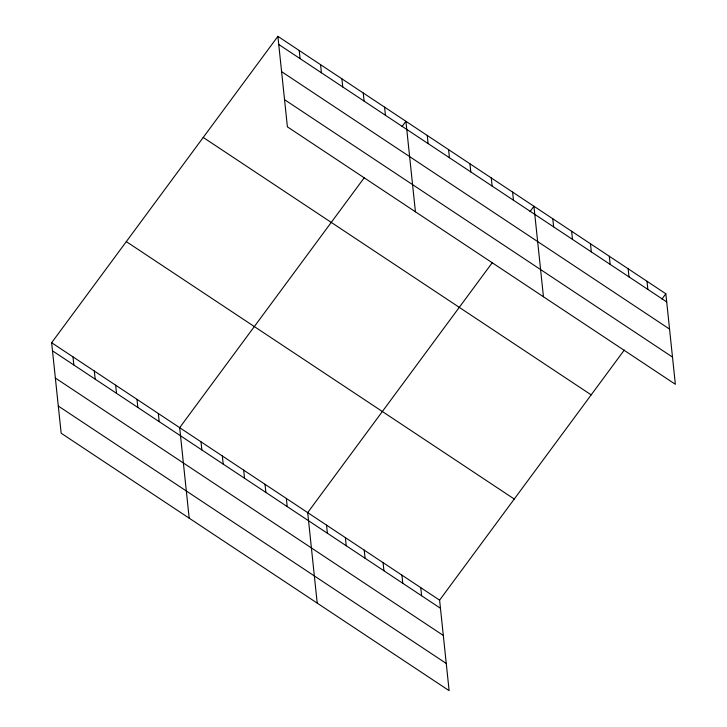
<?xml version="1.0" encoding="UTF-8"?>
<svg xmlns="http://www.w3.org/2000/svg" width="727" height="727" viewBox="0 0 727 727"><rect width="100%" height="100%" fill="white"/><g stroke="black" fill="none" stroke-linecap="round" stroke-linejoin="round"><path stroke-width="1.09" d="M624.293 350.041L439.599 600.148L449.113 690.65L61.159 433.219L51.644 342.717L277.887 36.35L665.841 293.781L675.356 384.283L287.401 126.852L277.887 36.35M364.363 177.57L179.669 427.667L189.184 518.178M402.013 126.58L405.911 121.3L415.426 211.802M492.388 262.52L307.694 512.617L317.208 603.128M530.047 211.53L533.936 206.25L543.451 296.752M661.952 299.051L665.841 293.781M278.741 44.474L666.695 301.905M281.594 71.655L669.558 329.086M284.539 99.672L672.502 357.093M203.224 137.448L591.187 394.879M126.307 241.618L514.262 499.04M51.644 342.717L439.599 600.148M52.498 350.841L440.453 608.272M55.352 378.031L443.316 635.453M58.296 406.039L446.26 663.46M647.003 281.276L647.857 289.401M628.155 268.772L629.009 276.896M609.308 256.267L610.162 264.392M590.469 243.763L591.324 251.887M571.622 231.259L572.476 239.383M552.784 218.754L553.638 226.879M512.599 192.092L513.453 200.216M491.261 177.933L492.115 186.057M469.924 163.775L470.778 171.899M448.586 149.617L449.44 157.741M427.249 135.458L428.103 143.582M384.574 107.142L385.428 115.266M420.76 587.643L421.615 595.767M363.236 92.983L364.091 101.108M401.913 575.139L402.767 583.263M341.899 78.825L342.753 86.949M383.074 562.634L383.929 570.759M320.562 64.667L321.416 72.791M364.227 550.13L365.081 558.254M299.224 50.508L300.078 58.633M345.389 537.626L346.234 545.75M326.541 525.121L327.395 533.245M286.356 498.458L287.21 506.583M265.019 484.3L265.873 492.424M243.681 470.142L244.536 478.266M222.344 455.983L223.198 464.108M201.006 441.825L201.861 449.949M158.332 413.509L159.186 421.633M136.994 399.35L137.848 407.474M115.657 385.192L116.511 393.316M94.319 371.034L95.173 379.158M72.982 356.875L73.836 364.999"/></g></svg>
